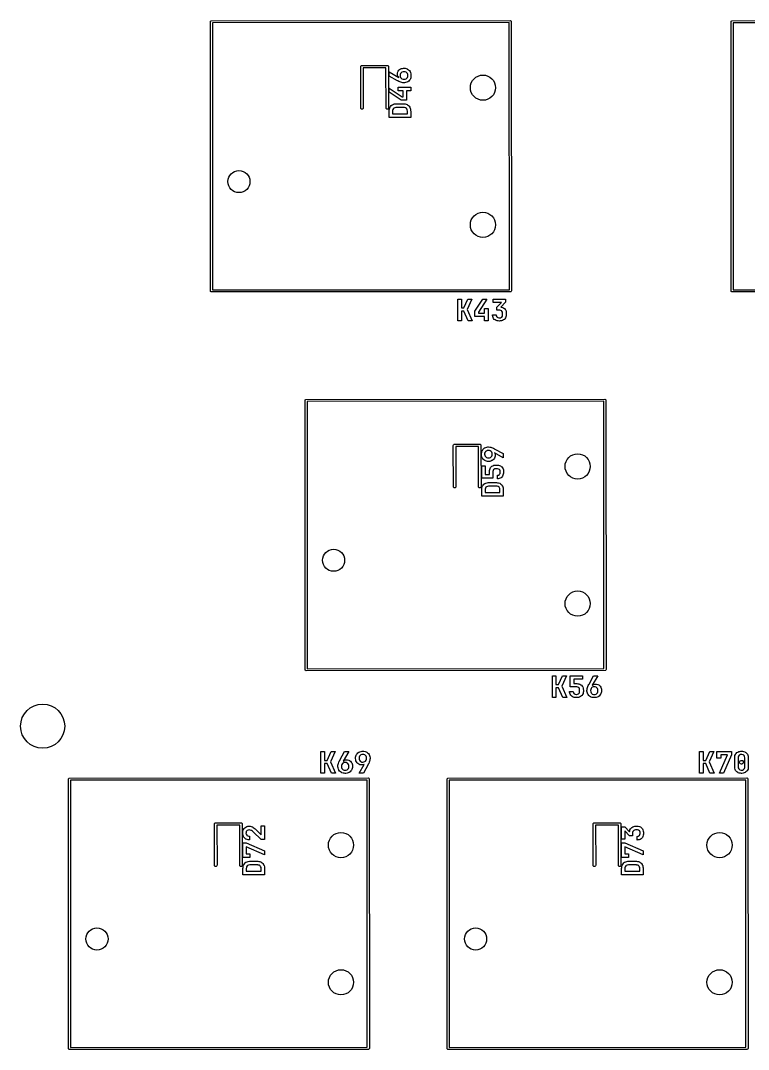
# Model space of a CAD drawing. Extents: x 0.7 to 11, y -6.1 to -1.6.
# Drawn here: x 0.684 to 2.046, y -5.774 to -3.848 of the extents above; entities that cross this region are included whole.
import ezdxf

# ---------------------------------------------------------------- set-up
doc = ezdxf.new("R2010")
doc.units = 0
doc.header["$MEASUREMENT"] = 0
doc.layers.add('BLACK', color=7, linetype='CONTINUOUS')

msp = doc.modelspace()

# ---------------------------------------------------------------- linework, layer by layer
at = {"layer": 'BLACK', "linetype": 'CONTINUOUS'}
for p, q in [((1.0394, -3.8504), (1.0395, -3.8496)), ((1.0395, -4.3551), (1.0394, -3.8504)), ((1.0395, -3.8496), (1.0406, -3.8486)), ((1.0406, -3.8486), (1.6004, -3.8484)), ((1.6004, -3.8484), (1.6011, -3.8486)), ((1.6011, -3.8486), (1.6022, -3.8496)), ((1.6022, -3.8496), (1.6024, -4.3543)), ((2.0138, -3.8504), (2.0139, -3.8496)), ((2.0139, -4.3551), (2.0138, -3.8504)), ((2.0139, -3.8496), (2.015, -3.8486)), ((2.015, -3.8486), (2.5748, -3.8484)), ((1.5984, -3.8522), (1.0432, -3.8524)), ((1.0432, -3.8524), (1.0433, -4.3525)), ((1.5986, -4.3524), (1.5984, -3.8522)), ((2.5728, -3.8522), (2.0176, -3.8524)), ((2.0176, -3.8524), (2.0177, -4.3525)), ((1.3205, -3.9346), (1.3207, -3.9337)), ((1.3207, -4.0127), (1.3205, -3.9346)), ((1.3207, -3.9337), (1.3219, -3.9325)), ((1.3219, -3.9325), (1.3701, -3.9323)), ((1.3677, -3.9368), (1.325, -3.937)), ((1.325, -3.937), (1.3252, -4.0118)), ((1.3679, -4.0127), (1.3677, -3.9368)), ((1.3701, -3.9323), (1.371, -3.9325)), ((1.371, -3.9325), (1.3723, -3.9337)), ((1.3723, -3.9337), (1.3724, -4.0118)), ((1.3737, -3.9523), (1.3737, -3.9445)), ((1.3737, -3.9445), (1.3915, -3.9548)), ((1.3893, -3.9467), (1.3898, -3.9446)), ((1.3898, -3.9446), (1.3906, -3.9428)), ((1.3906, -3.9428), (1.3918, -3.9413)), ((1.3918, -3.9413), (1.3933, -3.9399)), ((1.3933, -3.9399), (1.3949, -3.939)), ((1.3949, -3.939), (1.3967, -3.9382)), ((1.3961, -3.9464), (1.3952, -3.9476)), ((1.3977, -3.9452), (1.3961, -3.9464)), ((1.3967, -3.9382), (1.3987, -3.9378)), ((1.3996, -3.9445), (1.3977, -3.9452)), ((1.3987, -3.9378), (1.4007, -3.9376)), ((1.4015, -3.9443), (1.3996, -3.9445)), ((1.4007, -3.9376), (1.4014, -3.9376)), ((1.4014, -3.9376), (1.4035, -3.9377)), ((1.4034, -3.9445), (1.4015, -3.9443)), ((1.4053, -3.9452), (1.4034, -3.9445)), ((1.4035, -3.9377), (1.4055, -3.9381)), ((1.4066, -3.9461), (1.4053, -3.9452)), ((1.4055, -3.9381), (1.4074, -3.9388)), ((1.4078, -3.9476), (1.4066, -3.9461)), ((1.4074, -3.9388), (1.4083, -3.9393)), ((1.4083, -3.9393), (1.41, -3.9405)), ((1.41, -3.9405), (1.4115, -3.9419)), ((1.4115, -3.9419), (1.4127, -3.9436)), ((1.4127, -3.9436), (1.4129, -3.944)), ((1.4129, -3.944), (1.4137, -3.9458)), ((1.4137, -3.9458), (1.4142, -3.9478)), ((1.3895, -3.961), (1.3737, -3.9523)), ((1.3891, -3.9487), (1.3893, -3.9467)), ((1.3892, -3.9503), (1.3891, -3.9487)), ((1.3895, -3.9512), (1.3892, -3.9503)), ((1.3898, -3.9522), (1.3895, -3.9512)), ((1.3901, -3.9613), (1.3895, -3.961)), ((1.3903, -3.9532), (1.3898, -3.9522)), ((1.3919, -3.9622), (1.3901, -3.9613)), ((1.3916, -3.9546), (1.3903, -3.9532)), ((1.3915, -3.9548), (1.3916, -3.9546)), ((1.3939, -3.9631), (1.3919, -3.9622)), ((1.3958, -3.9638), (1.3939, -3.9631)), ((1.3945, -3.9495), (1.3943, -3.9512)), ((1.3943, -3.9512), (1.3945, -3.9531)), ((1.3952, -3.9476), (1.3945, -3.9495)), ((1.3945, -3.9531), (1.3952, -3.9548)), ((1.3952, -3.9548), (1.3964, -3.9563)), ((1.3972, -3.9642), (1.3958, -3.9638)), ((1.3964, -3.9563), (1.3977, -3.9572)), ((1.3991, -3.9647), (1.3972, -3.9642)), ((1.3977, -3.9572), (1.3996, -3.9579)), ((1.4012, -3.9648), (1.3991, -3.9647)), ((1.3996, -3.9579), (1.4015, -3.958)), ((1.4024, -3.9648), (1.4012, -3.9648)), ((1.4015, -3.958), (1.4035, -3.9578)), ((1.4045, -3.9645), (1.4024, -3.9648)), ((1.4035, -3.9578), (1.4053, -3.9572)), ((1.4065, -3.9639), (1.4045, -3.9645)), ((1.4053, -3.9572), (1.4069, -3.956)), ((1.4082, -3.9631), (1.4065, -3.9639)), ((1.4069, -3.956), (1.4078, -3.9548)), ((1.4084, -3.9492), (1.4078, -3.9476)), ((1.4078, -3.9548), (1.4085, -3.9529)), ((1.4088, -3.9628), (1.4082, -3.9631)), ((1.4087, -3.9512), (1.4084, -3.9492)), ((1.4085, -3.9529), (1.4087, -3.9512)), ((1.4104, -3.9615), (1.4088, -3.9628)), ((1.4118, -3.96), (1.4104, -3.9615)), ((1.4129, -3.9584), (1.4118, -3.96)), ((1.4134, -3.9572), (1.4129, -3.9584)), ((1.4141, -3.9553), (1.4134, -3.9572)), ((1.4144, -3.9532), (1.4141, -3.9553)), ((1.4142, -3.9478), (1.4145, -3.9499)), ((1.4145, -3.9512), (1.4144, -3.9532)), ((1.4145, -3.9499), (1.4145, -3.9512)), ((1.3737, -3.9826), (1.3737, -3.975)), ((1.3737, -3.975), (1.3978, -3.9909)), ((1.396, -3.9975), (1.3737, -3.9826)), ((1.3908, -3.9797), (1.3908, -3.9728)), ((1.3908, -3.9728), (1.414, -3.9728)), ((1.3999, -3.9797), (1.3908, -3.9797)), ((1.3999, -3.9909), (1.3999, -3.9797)), ((1.414, -3.9797), (1.406, -3.9797)), ((1.406, -3.9797), (1.406, -3.9975)), ((1.414, -3.9728), (1.414, -3.9797)), ((1.3836, -4.0045), (1.3856, -4.0043)), ((1.3856, -4.0043), (1.3863, -4.0043)), ((1.3863, -4.0043), (1.4014, -4.0043)), ((1.406, -3.9975), (1.396, -3.9975)), ((1.3978, -3.9909), (1.3999, -3.9909)), ((1.4014, -4.0043), (1.4034, -4.0044)), ((1.3219, -4.014), (1.3207, -4.0127)), ((1.3237, -4.014), (1.3219, -4.014)), ((1.325, -4.0127), (1.3237, -4.014)), ((1.3252, -4.0118), (1.325, -4.0127)), ((1.3692, -4.014), (1.3679, -4.0127)), ((1.371, -4.014), (1.3692, -4.014)), ((1.3723, -4.0127), (1.371, -4.014)), ((1.3724, -4.0118), (1.3723, -4.0127)), ((1.3737, -4.0177), (1.3738, -4.0157)), ((1.3737, -4.0297), (1.3737, -4.0177)), ((1.3738, -4.0157), (1.3742, -4.0137)), ((1.3742, -4.0137), (1.3748, -4.0118)), ((1.3748, -4.0118), (1.3753, -4.0106)), ((1.3753, -4.0106), (1.3764, -4.0089)), ((1.3764, -4.0089), (1.3777, -4.0074)), ((1.3777, -4.0074), (1.3793, -4.0062)), ((1.3793, -4.0062), (1.3797, -4.006)), ((1.3797, -4.006), (1.3815, -4.0051)), ((1.38, -4.0165), (1.3799, -4.0177)), ((1.3799, -4.0177), (1.3799, -4.0228)), ((1.3799, -4.0228), (1.4078, -4.0228)), ((1.3805, -4.0146), (1.38, -4.0165)), ((1.3817, -4.013), (1.3805, -4.0146)), ((1.3815, -4.0051), (1.3836, -4.0045)), ((1.3825, -4.0123), (1.3817, -4.013)), ((1.3843, -4.0114), (1.3825, -4.0123)), ((1.3863, -4.0112), (1.3843, -4.0114)), ((1.4014, -4.0112), (1.3863, -4.0112)), ((1.4024, -4.0113), (1.4014, -4.0112)), ((1.4044, -4.0118), (1.4024, -4.0113)), ((1.4034, -4.0044), (1.4053, -4.0048)), ((1.406, -4.013), (1.4044, -4.0118)), ((1.4053, -4.0048), (1.4073, -4.0056)), ((1.4067, -4.0138), (1.406, -4.013)), ((1.4075, -4.0157), (1.4067, -4.0138)), ((1.4073, -4.0056), (1.408, -4.006)), ((1.4078, -4.0177), (1.4075, -4.0157)), ((1.4078, -4.0228), (1.4078, -4.0177)), ((1.408, -4.006), (1.4097, -4.0071)), ((1.4097, -4.0071), (1.4111, -4.0086)), ((1.4111, -4.0086), (1.4122, -4.0103)), ((1.4122, -4.0103), (1.4124, -4.0106)), ((1.4124, -4.0106), (1.4132, -4.0124)), ((1.4132, -4.0124), (1.4137, -4.0144)), ((1.4137, -4.0144), (1.4139, -4.0165)), ((1.4139, -4.0165), (1.414, -4.0177)), ((1.414, -4.0177), (1.414, -4.0297)), ((1.414, -4.0297), (1.3737, -4.0297)), ((1.0406, -4.3561), (1.0395, -4.3551)), ((1.0413, -4.3563), (1.0406, -4.3561)), ((1.6011, -4.3561), (1.0413, -4.3563)), ((1.0433, -4.3525), (1.5986, -4.3524)), ((1.5019, -4.41), (1.5019, -4.3698)), ((1.5019, -4.3698), (1.5088, -4.3698)), ((1.5088, -4.3698), (1.5088, -4.3862)), ((1.5135, -4.3862), (1.5211, -4.3698)), ((1.5286, -4.3698), (1.5196, -4.389)), ((1.5211, -4.3698), (1.5286, -4.3698)), ((1.534, -4.3921), (1.5489, -4.3698)), ((1.5565, -4.3698), (1.5406, -4.3939)), ((1.5489, -4.3698), (1.5565, -4.3698)), ((1.5685, -4.3759), (1.5685, -4.3698)), ((1.5685, -4.3698), (1.5917, -4.3698)), ((1.5917, -4.3698), (1.5917, -4.3756)), ((1.6022, -4.3551), (1.6011, -4.3561)), ((1.6024, -4.3543), (1.6022, -4.3551)), ((2.015, -4.3561), (2.0139, -4.3551)), ((2.0157, -4.3563), (2.015, -4.3561)), ((2.5756, -4.3561), (2.0157, -4.3563)), ((2.0177, -4.3525), (2.573, -4.3524)), ((1.5088, -4.3862), (1.5135, -4.3862)), ((1.5196, -4.389), (1.529, -4.41)), ((1.5518, -4.396), (1.5518, -4.3869)), ((1.5518, -4.3869), (1.5587, -4.3869)), ((1.5587, -4.3869), (1.5587, -4.41)), ((1.5842, -4.3759), (1.5685, -4.3759)), ((1.5749, -4.3847), (1.5842, -4.3759)), ((1.5749, -4.3903), (1.5749, -4.3847)), ((1.5917, -4.3756), (1.5825, -4.3845)), ((1.5825, -4.3845), (1.5841, -4.3848)), ((1.5841, -4.3848), (1.5862, -4.3855)), ((1.5862, -4.3855), (1.588, -4.3864)), ((1.588, -4.3864), (1.5894, -4.3875)), ((1.5894, -4.3875), (1.5907, -4.3889)), ((1.5907, -4.3889), (1.5918, -4.3906)), ((1.5135, -4.3922), (1.5088, -4.3922)), ((1.5088, -4.3922), (1.5088, -4.41)), ((1.5214, -4.41), (1.5135, -4.3922)), ((1.534, -4.4021), (1.534, -4.3921)), ((1.5518, -4.4021), (1.534, -4.4021)), ((1.5406, -4.3939), (1.5406, -4.396)), ((1.5406, -4.396), (1.5518, -4.396)), ((1.5518, -4.41), (1.5518, -4.4021)), ((1.5671, -4.4003), (1.567, -4.399)), ((1.567, -4.399), (1.5739, -4.399)), ((1.5675, -4.4024), (1.5671, -4.4003)), ((1.5681, -4.4043), (1.5675, -4.4024)), ((1.5692, -4.406), (1.5681, -4.4043)), ((1.5705, -4.4075), (1.5692, -4.406)), ((1.5719, -4.4085), (1.5705, -4.4075)), ((1.5737, -4.4095), (1.5719, -4.4085)), ((1.5739, -4.399), (1.5742, -4.4011)), ((1.5742, -4.4011), (1.5753, -4.4028)), ((1.5799, -4.3903), (1.5749, -4.3903)), ((1.5753, -4.4028), (1.5756, -4.4031)), ((1.5756, -4.4031), (1.5772, -4.4041)), ((1.5772, -4.4041), (1.5791, -4.4045)), ((1.5791, -4.4045), (1.5799, -4.4046)), ((1.5808, -4.3903), (1.5799, -4.3903)), ((1.5799, -4.4046), (1.5819, -4.4044)), ((1.5827, -4.3907), (1.5808, -4.3903)), ((1.5819, -4.4044), (1.5837, -4.4036)), ((1.5844, -4.3918), (1.5827, -4.3907)), ((1.5837, -4.4036), (1.5843, -4.4031)), ((1.5843, -4.4031), (1.5855, -4.4014)), ((1.5848, -4.3923), (1.5844, -4.3918)), ((1.5857, -4.394), (1.5848, -4.3923)), ((1.5855, -4.4014), (1.5859, -4.3995)), ((1.5859, -4.396), (1.5857, -4.394)), ((1.5859, -4.399), (1.5859, -4.396)), ((1.5859, -4.3995), (1.5859, -4.399)), ((1.5877, -4.4087), (1.5859, -4.4096)), ((1.5894, -4.4075), (1.5877, -4.4087)), ((1.5904, -4.4065), (1.5894, -4.4075)), ((1.5915, -4.4048), (1.5904, -4.4065)), ((1.5923, -4.403), (1.5915, -4.4048)), ((1.5918, -4.3906), (1.5924, -4.3925)), ((1.5927, -4.4009), (1.5923, -4.403)), ((1.5924, -4.3925), (1.5928, -4.3947)), ((1.5928, -4.399), (1.5927, -4.4009)), ((1.5928, -4.3947), (1.5928, -4.396)), ((1.5928, -4.396), (1.5928, -4.399)), ((1.5088, -4.41), (1.5019, -4.41)), ((1.529, -4.41), (1.5214, -4.41)), ((1.5587, -4.41), (1.5518, -4.41)), ((1.5758, -4.4102), (1.5737, -4.4095)), ((1.5778, -4.4105), (1.5758, -4.4102)), ((1.5799, -4.4106), (1.5778, -4.4105)), ((1.5817, -4.4105), (1.5799, -4.4106)), ((1.5837, -4.4102), (1.5817, -4.4105)), ((1.5859, -4.4096), (1.5837, -4.4102)), ((1.2165, -4.5591), (1.2167, -4.5583)), ((1.2167, -5.0637), (1.2165, -4.5591)), ((1.2167, -4.5583), (1.2178, -4.5572)), ((1.2178, -4.5572), (1.7776, -4.5571)), ((1.7756, -4.5609), (1.2203, -4.561)), ((1.2203, -4.561), (1.2205, -5.0612)), ((1.7757, -5.061), (1.7756, -4.5609)), ((1.7776, -4.5571), (1.7783, -4.5572)), ((1.7783, -4.5572), (1.7794, -4.5583)), ((1.7794, -4.5583), (1.7795, -5.063)), ((1.4937, -4.6433), (1.4939, -4.6424)), ((1.4939, -4.7214), (1.4937, -4.6433)), ((1.4939, -4.6424), (1.4952, -4.6411)), ((1.4952, -4.6411), (1.5433, -4.6409)), ((1.5409, -4.6455), (1.4983, -4.6457)), ((1.4983, -4.6457), (1.4984, -4.7205)), ((1.5411, -4.7214), (1.5409, -4.6455)), ((1.5433, -4.6409), (1.5442, -4.6411)), ((1.5442, -4.6411), (1.5455, -4.6424)), ((1.5455, -4.6424), (1.5457, -4.7205)), ((1.5464, -4.6599), (1.5465, -4.6579)), ((1.5465, -4.6579), (1.5469, -4.6558)), ((1.5469, -4.6558), (1.5475, -4.6538)), ((1.5475, -4.6538), (1.5481, -4.6527)), ((1.5481, -4.6527), (1.5492, -4.6509)), ((1.5492, -4.6509), (1.5507, -4.6494)), ((1.5507, -4.6494), (1.5524, -4.6481)), ((1.5524, -4.6581), (1.5523, -4.6599)), ((1.5524, -4.6481), (1.5527, -4.6479)), ((1.5532, -4.6562), (1.5524, -4.6581)), ((1.5527, -4.6479), (1.5545, -4.6471)), ((1.5541, -4.655), (1.5532, -4.6562)), ((1.5556, -4.6539), (1.5541, -4.655)), ((1.5545, -4.6471), (1.5564, -4.6466)), ((1.5575, -4.6532), (1.5556, -4.6539)), ((1.5564, -4.6466), (1.5585, -4.6463)), ((1.5594, -4.653), (1.5575, -4.6532)), ((1.5585, -4.6463), (1.5597, -4.6462)), ((1.5612, -4.6532), (1.5594, -4.653)), ((1.5597, -4.6462), (1.5618, -4.6464)), ((1.563, -4.6537), (1.5612, -4.6532)), ((1.5618, -4.6464), (1.5637, -4.6468)), ((1.5647, -4.6549), (1.563, -4.6537)), ((1.5637, -4.6468), (1.5652, -4.6473)), ((1.5656, -4.656), (1.5647, -4.6549)), ((1.5652, -4.6473), (1.5671, -4.648)), ((1.5664, -4.6579), (1.5656, -4.656)), ((1.5667, -4.6599), (1.5664, -4.6579)), ((1.5671, -4.648), (1.569, -4.6488)), ((1.569, -4.6488), (1.5708, -4.6497)), ((1.5708, -4.6497), (1.5714, -4.6501)), ((1.5872, -4.6668), (1.5709, -4.6573)), ((1.5709, -4.6573), (1.5714, -4.6581)), ((1.5714, -4.6501), (1.5872, -4.6588)), ((1.5714, -4.6581), (1.572, -4.6594)), ((1.5872, -4.6588), (1.5872, -4.6668)), ((1.5465, -4.6611), (1.5464, -4.6599)), ((1.5464, -4.6599), (1.5464, -4.6599)), ((1.5467, -4.6633), (1.5465, -4.6611)), ((1.5473, -4.6652), (1.5467, -4.6633)), ((1.548, -4.667), (1.5473, -4.6652)), ((1.5482, -4.6674), (1.548, -4.667)), ((1.5494, -4.6691), (1.5482, -4.6674)), ((1.5509, -4.6706), (1.5494, -4.6691)), ((1.5526, -4.6718), (1.5509, -4.6706)), ((1.5523, -4.6599), (1.5525, -4.6618)), ((1.5525, -4.6618), (1.5532, -4.6635)), ((1.5537, -4.6724), (1.5526, -4.6718)), ((1.5532, -4.6635), (1.5544, -4.665)), ((1.5556, -4.673), (1.5537, -4.6724)), ((1.5544, -4.665), (1.5556, -4.6659)), ((1.5556, -4.6659), (1.5575, -4.6665)), ((1.5576, -4.6734), (1.5556, -4.673)), ((1.5575, -4.6665), (1.5594, -4.6667)), ((1.5595, -4.6735), (1.5576, -4.6734)), ((1.5594, -4.6667), (1.5614, -4.6665)), ((1.5602, -4.6735), (1.5595, -4.6735)), ((1.5622, -4.6733), (1.5602, -4.6735)), ((1.5614, -4.6665), (1.5632, -4.6659)), ((1.5642, -4.6727), (1.5622, -4.6733)), ((1.5632, -4.6659), (1.5648, -4.6647)), ((1.5661, -4.6719), (1.5642, -4.6727)), ((1.5648, -4.6647), (1.5658, -4.6635)), ((1.5658, -4.6635), (1.5665, -4.6616)), ((1.5665, -4.6717), (1.5661, -4.6719)), ((1.5665, -4.6616), (1.5667, -4.6599)), ((1.5681, -4.6705), (1.5665, -4.6717)), ((1.5694, -4.6691), (1.5681, -4.6705)), ((1.5706, -4.6675), (1.5694, -4.6691)), ((1.5708, -4.6672), (1.5706, -4.6675)), ((1.5715, -4.6654), (1.5708, -4.6672)), ((1.572, -4.6635), (1.5715, -4.6654)), ((1.572, -4.6594), (1.5722, -4.6613)), ((1.5722, -4.6615), (1.572, -4.6635)), ((1.5722, -4.6613), (1.5722, -4.6615)), ((1.547, -4.7047), (1.547, -4.6817)), ((1.547, -4.6817), (1.5532, -4.6817)), ((1.5532, -4.6817), (1.5532, -4.6981)), ((1.5616, -4.6927), (1.5617, -4.6905)), ((1.5616, -4.6981), (1.5616, -4.6927)), ((1.5617, -4.6905), (1.562, -4.6886)), ((1.562, -4.6886), (1.5627, -4.6866)), ((1.5627, -4.6866), (1.5636, -4.6848)), ((1.5636, -4.6848), (1.5647, -4.6835)), ((1.5647, -4.6835), (1.5661, -4.6822)), ((1.5661, -4.6822), (1.5678, -4.6813)), ((1.5681, -4.6904), (1.5677, -4.6923)), ((1.5677, -4.6923), (1.5677, -4.693)), ((1.5677, -4.693), (1.5677, -4.7047)), ((1.5678, -4.6813), (1.5698, -4.6806)), ((1.5692, -4.6887), (1.5681, -4.6904)), ((1.5696, -4.6883), (1.5692, -4.6887)), ((1.5714, -4.6874), (1.5696, -4.6883)), ((1.5698, -4.6806), (1.572, -4.6803)), ((1.5733, -4.6871), (1.5714, -4.6874)), ((1.572, -4.6803), (1.5733, -4.6802)), ((1.5733, -4.6802), (1.576, -4.6802)), ((1.576, -4.6871), (1.5733, -4.6871)), ((1.576, -4.6802), (1.578, -4.6804)), ((1.5765, -4.6871), (1.576, -4.6871)), ((1.5785, -4.6876), (1.5765, -4.6871)), ((1.578, -4.6804), (1.5801, -4.6808)), ((1.5802, -4.6887), (1.5785, -4.6876)), ((1.5801, -4.6808), (1.5819, -4.6816)), ((1.5807, -4.6893), (1.5802, -4.6887)), ((1.5802, -4.6975), (1.5813, -4.6958)), ((1.5815, -4.6912), (1.5807, -4.6893)), ((1.5813, -4.6958), (1.5817, -4.6939)), ((1.5817, -4.6931), (1.5815, -4.6912)), ((1.5817, -4.6939), (1.5817, -4.6931)), ((1.5819, -4.6816), (1.5836, -4.6827)), ((1.5836, -4.6827), (1.5846, -4.6837)), ((1.5846, -4.6837), (1.5858, -4.6853)), ((1.5858, -4.6853), (1.5868, -4.6872)), ((1.5873, -4.6972), (1.5867, -4.6993)), ((1.5868, -4.6872), (1.5874, -4.6893)), ((1.5876, -4.6952), (1.5873, -4.6972)), ((1.5874, -4.6893), (1.5877, -4.6913)), ((1.5878, -4.6931), (1.5876, -4.6952)), ((1.5877, -4.6913), (1.5878, -4.6931)), ((1.5677, -4.7047), (1.547, -4.7047)), ((1.5496, -4.7176), (1.551, -4.7161)), ((1.551, -4.7161), (1.5525, -4.7148)), ((1.5525, -4.7148), (1.5529, -4.7146)), ((1.5529, -4.7146), (1.5547, -4.7138)), ((1.5532, -4.6981), (1.5616, -4.6981)), ((1.5547, -4.7138), (1.5568, -4.7132)), ((1.5568, -4.7132), (1.5588, -4.713)), ((1.5588, -4.713), (1.5595, -4.713)), ((1.5595, -4.713), (1.5746, -4.713)), ((1.5746, -4.713), (1.5767, -4.7131)), ((1.5762, -4.6991), (1.5782, -4.6988)), ((1.5762, -4.706), (1.5762, -4.6991)), ((1.5775, -4.706), (1.5762, -4.706)), ((1.5767, -4.7131), (1.5786, -4.7135)), ((1.5796, -4.7056), (1.5775, -4.706)), ((1.5782, -4.6988), (1.58, -4.6978)), ((1.5786, -4.7135), (1.5805, -4.7142)), ((1.5815, -4.7049), (1.5796, -4.7056)), ((1.58, -4.6978), (1.5802, -4.6975)), ((1.5805, -4.7142), (1.5812, -4.7146)), ((1.5812, -4.7146), (1.5829, -4.7158)), ((1.5832, -4.7039), (1.5815, -4.7049)), ((1.5829, -4.7158), (1.5843, -4.7172)), ((1.5846, -4.7025), (1.5832, -4.7039)), ((1.5857, -4.7011), (1.5846, -4.7025)), ((1.5867, -4.6993), (1.5857, -4.7011)), ((1.4952, -4.7227), (1.4939, -4.7214)), ((1.497, -4.7227), (1.4952, -4.7227)), ((1.4982, -4.7214), (1.497, -4.7227)), ((1.4984, -4.7205), (1.4982, -4.7214)), ((1.5424, -4.7227), (1.5411, -4.7214)), ((1.5442, -4.7227), (1.5424, -4.7227)), ((1.5455, -4.7214), (1.5442, -4.7227)), ((1.5457, -4.7205), (1.5455, -4.7214)), ((1.547, -4.7264), (1.5471, -4.7244)), ((1.547, -4.7383), (1.547, -4.7264)), ((1.5471, -4.7244), (1.5474, -4.7223)), ((1.5474, -4.7223), (1.548, -4.7205)), ((1.548, -4.7205), (1.5485, -4.7193)), ((1.5485, -4.7193), (1.5496, -4.7176)), ((1.5538, -4.7233), (1.5532, -4.7251)), ((1.5532, -4.7251), (1.5532, -4.7264)), ((1.5532, -4.7264), (1.5532, -4.7314)), ((1.5532, -4.7314), (1.581, -4.7314)), ((1.5549, -4.7216), (1.5538, -4.7233)), ((1.5557, -4.7209), (1.5549, -4.7216)), ((1.5575, -4.7201), (1.5557, -4.7209)), ((1.5595, -4.7199), (1.5575, -4.7201)), ((1.5746, -4.7199), (1.5595, -4.7199)), ((1.5757, -4.7199), (1.5746, -4.7199)), ((1.5777, -4.7205), (1.5757, -4.7199)), ((1.5793, -4.7216), (1.5777, -4.7205)), ((1.58, -4.7225), (1.5793, -4.7216)), ((1.5808, -4.7243), (1.58, -4.7225)), ((1.581, -4.7264), (1.5808, -4.7243)), ((1.581, -4.7314), (1.581, -4.7264)), ((1.5843, -4.7172), (1.5854, -4.7189)), ((1.5854, -4.7189), (1.5856, -4.7193)), ((1.5856, -4.7193), (1.5864, -4.7211)), ((1.5864, -4.7211), (1.5869, -4.723)), ((1.5869, -4.723), (1.5872, -4.7251)), ((1.5872, -4.7251), (1.5872, -4.7264)), ((1.5872, -4.7264), (1.5872, -4.7383)), ((1.5872, -4.7383), (1.547, -4.7383)), ((1.2205, -5.0612), (1.7757, -5.061)), ((1.7795, -5.063), (1.7794, -5.0637)), ((1.2178, -5.0648), (1.2167, -5.0637)), ((1.2185, -5.065), (1.2178, -5.0648)), ((1.7783, -5.0648), (1.2185, -5.065)), ((1.6791, -5.1148), (1.6791, -5.0745)), ((1.6791, -5.0745), (1.6859, -5.0745)), ((1.6859, -5.0745), (1.6859, -5.0909)), ((1.6907, -5.0909), (1.6983, -5.0745)), ((1.7058, -5.0745), (1.6967, -5.0937)), ((1.6983, -5.0745), (1.7058, -5.0745)), ((1.7127, -5.0952), (1.7127, -5.0745)), ((1.7127, -5.0745), (1.7356, -5.0745)), ((1.7356, -5.0808), (1.7192, -5.0808)), ((1.7192, -5.0808), (1.7192, -5.0892)), ((1.7356, -5.0745), (1.7356, -5.0808)), ((1.7477, -5.0903), (1.7564, -5.0745)), ((1.7642, -5.0745), (1.7538, -5.0923)), ((1.7564, -5.0745), (1.7642, -5.0745)), ((1.7794, -5.0637), (1.7783, -5.0648)), ((1.6859, -5.0909), (1.6907, -5.0909)), ((1.6906, -5.097), (1.6859, -5.097)), ((1.6859, -5.097), (1.6859, -5.1148)), ((1.6986, -5.1148), (1.6906, -5.097)), ((1.6967, -5.0937), (1.7062, -5.1148)), ((1.7243, -5.0952), (1.7127, -5.0952)), ((1.7192, -5.0892), (1.7246, -5.0892)), ((1.725, -5.0952), (1.7243, -5.0952)), ((1.7246, -5.0892), (1.7268, -5.0893)), ((1.7269, -5.0956), (1.725, -5.0952)), ((1.7268, -5.0893), (1.7287, -5.0896)), ((1.7287, -5.0967), (1.7269, -5.0956)), ((1.7287, -5.0896), (1.7308, -5.0902)), ((1.729, -5.0971), (1.7287, -5.0967)), ((1.7299, -5.0989), (1.729, -5.0971)), ((1.7302, -5.1009), (1.7299, -5.0989)), ((1.7302, -5.1036), (1.7302, -5.1009)), ((1.7308, -5.0902), (1.7325, -5.0912)), ((1.7325, -5.0912), (1.7338, -5.0922)), ((1.7338, -5.0922), (1.7351, -5.0937)), ((1.7351, -5.0937), (1.7361, -5.0954)), ((1.7361, -5.0954), (1.7367, -5.0974)), ((1.7367, -5.0974), (1.737, -5.0995)), ((1.737, -5.0995), (1.7371, -5.1009)), ((1.7371, -5.1009), (1.7371, -5.1036)), ((1.7438, -5.102), (1.744, -5.0999)), ((1.744, -5.0999), (1.7444, -5.098)), ((1.7444, -5.098), (1.7449, -5.0966)), ((1.7449, -5.0966), (1.7456, -5.0946)), ((1.7456, -5.0946), (1.7464, -5.0927)), ((1.7464, -5.0927), (1.7473, -5.0909)), ((1.7473, -5.0909), (1.7477, -5.0903)), ((1.7508, -5.1004), (1.7506, -5.1023)), ((1.7515, -5.0985), (1.7508, -5.1004)), ((1.7523, -5.0972), (1.7515, -5.0985)), ((1.7539, -5.096), (1.7523, -5.0972)), ((1.7538, -5.0923), (1.7541, -5.0924)), ((1.7555, -5.0953), (1.7539, -5.096)), ((1.7541, -5.0924), (1.7555, -5.0911)), ((1.7555, -5.0911), (1.7565, -5.0906)), ((1.7575, -5.0951), (1.7555, -5.0953)), ((1.7565, -5.0906), (1.7584, -5.09)), ((1.7592, -5.0953), (1.7575, -5.0951)), ((1.7584, -5.09), (1.76, -5.0899)), ((1.7611, -5.096), (1.7592, -5.0953)), ((1.76, -5.0899), (1.762, -5.09)), ((1.7623, -5.0969), (1.7611, -5.096)), ((1.762, -5.09), (1.764, -5.0906)), ((1.7635, -5.0985), (1.7623, -5.0969)), ((1.7641, -5.1004), (1.7635, -5.0985)), ((1.764, -5.0906), (1.7658, -5.0914)), ((1.7643, -5.1023), (1.7641, -5.1004)), ((1.7658, -5.0914), (1.7674, -5.0926)), ((1.7674, -5.0926), (1.7687, -5.0941)), ((1.7687, -5.0941), (1.7697, -5.0957)), ((1.7697, -5.0957), (1.7704, -5.0975)), ((1.7704, -5.0975), (1.7709, -5.0995)), ((1.7709, -5.0995), (1.7711, -5.1015)), ((1.7711, -5.1015), (1.7711, -5.1022)), ((1.6859, -5.1148), (1.6791, -5.1148)), ((1.7062, -5.1148), (1.6986, -5.1148)), ((1.7113, -5.105), (1.7113, -5.1037)), ((1.7113, -5.1037), (1.7182, -5.1037)), ((1.7117, -5.1072), (1.7113, -5.105)), ((1.7124, -5.1091), (1.7117, -5.1072)), ((1.7134, -5.1107), (1.7124, -5.1091)), ((1.7148, -5.1122), (1.7134, -5.1107)), ((1.7162, -5.1133), (1.7148, -5.1122)), ((1.718, -5.1142), (1.7162, -5.1133)), ((1.7201, -5.1149), (1.718, -5.1142)), ((1.7182, -5.1037), (1.7185, -5.1058)), ((1.7185, -5.1058), (1.7195, -5.1075)), ((1.7195, -5.1075), (1.7198, -5.1078)), ((1.7198, -5.1078), (1.7215, -5.1088)), ((1.7221, -5.1152), (1.7201, -5.1149)), ((1.7215, -5.1088), (1.7234, -5.1093)), ((1.7242, -5.1153), (1.7221, -5.1152)), ((1.7234, -5.1093), (1.7242, -5.1093)), ((1.7242, -5.1093), (1.7262, -5.1091)), ((1.726, -5.1152), (1.7242, -5.1153)), ((1.728, -5.1149), (1.726, -5.1152)), ((1.7262, -5.1091), (1.728, -5.1083)), ((1.728, -5.1083), (1.7286, -5.1078)), ((1.7301, -5.1143), (1.728, -5.1149)), ((1.7286, -5.1078), (1.7297, -5.1061)), ((1.7297, -5.1061), (1.7302, -5.1041)), ((1.732, -5.1134), (1.7301, -5.1143)), ((1.7302, -5.1041), (1.7302, -5.1036)), ((1.7336, -5.1122), (1.732, -5.1134)), ((1.7346, -5.1111), (1.7336, -5.1122)), ((1.7357, -5.1095), (1.7346, -5.1111)), ((1.7365, -5.1076), (1.7357, -5.1095)), ((1.737, -5.1055), (1.7365, -5.1076)), ((1.7371, -5.1036), (1.737, -5.1055)), ((1.7439, -5.1023), (1.7438, -5.102)), ((1.7439, -5.1032), (1.7439, -5.1023)), ((1.7442, -5.1053), (1.7439, -5.1032)), ((1.7447, -5.1072), (1.7442, -5.1053)), ((1.7455, -5.109), (1.7447, -5.1072)), ((1.7459, -5.1096), (1.7455, -5.109)), ((1.7471, -5.1112), (1.7459, -5.1096)), ((1.7487, -5.1126), (1.7471, -5.1112)), ((1.7503, -5.1137), (1.7487, -5.1126)), ((1.7515, -5.1142), (1.7503, -5.1137)), ((1.7506, -5.1023), (1.7508, -5.1043)), ((1.7508, -5.1043), (1.7515, -5.1061)), ((1.7515, -5.1061), (1.7527, -5.1077)), ((1.7534, -5.1148), (1.7515, -5.1142)), ((1.7527, -5.1077), (1.7539, -5.1086)), ((1.7555, -5.1152), (1.7534, -5.1148)), ((1.7539, -5.1086), (1.7558, -5.1093)), ((1.7575, -5.1153), (1.7555, -5.1152)), ((1.7558, -5.1093), (1.7575, -5.1095)), ((1.7575, -5.1095), (1.7594, -5.1092)), ((1.7588, -5.1153), (1.7575, -5.1153)), ((1.7609, -5.115), (1.7588, -5.1153)), ((1.7594, -5.1092), (1.7611, -5.1086)), ((1.7629, -5.1145), (1.7609, -5.115)), ((1.7611, -5.1086), (1.7626, -5.1074)), ((1.7626, -5.1074), (1.7635, -5.1061)), ((1.7647, -5.1137), (1.7629, -5.1145)), ((1.7635, -5.1061), (1.7641, -5.1042)), ((1.7641, -5.1042), (1.7643, -5.1023)), ((1.765, -5.1135), (1.7647, -5.1137)), ((1.7668, -5.1123), (1.765, -5.1135)), ((1.7682, -5.1108), (1.7668, -5.1123)), ((1.7694, -5.1091), (1.7682, -5.1108)), ((1.7699, -5.1082), (1.7694, -5.1091)), ((1.7705, -5.1063), (1.7699, -5.1082)), ((1.771, -5.1043), (1.7705, -5.1063)), ((1.7711, -5.1022), (1.771, -5.1043)), ((1.246, -5.2565), (1.246, -5.2163)), ((1.246, -5.2163), (1.2529, -5.2163)), ((1.2529, -5.2163), (1.2529, -5.2327)), ((1.2576, -5.2327), (1.2652, -5.2163)), ((1.2727, -5.2163), (1.2637, -5.2354)), ((1.2652, -5.2163), (1.2727, -5.2163)), ((1.2816, -5.2321), (1.2903, -5.2163)), ((1.2981, -5.2163), (1.2877, -5.234)), ((1.2903, -5.2163), (1.2981, -5.2163)), ((1.3172, -5.2173), (1.319, -5.2165)), ((1.319, -5.2165), (1.321, -5.216)), ((1.321, -5.216), (1.3231, -5.2157)), ((1.3231, -5.2157), (1.3244, -5.2157)), ((1.3244, -5.2157), (1.3264, -5.2158)), ((1.3264, -5.2158), (1.3285, -5.2162)), ((1.3285, -5.2162), (1.3304, -5.2168)), ((1.3304, -5.2168), (1.3316, -5.2174)), ((1.9546, -5.2565), (1.9546, -5.2163)), ((1.9546, -5.2163), (1.9615, -5.2163)), ((1.9615, -5.2163), (1.9615, -5.2327)), ((1.9663, -5.2327), (1.9739, -5.2163)), ((1.9814, -5.2163), (1.9723, -5.2354)), ((1.9739, -5.2163), (1.9814, -5.2163)), ((1.9872, -5.2289), (1.9872, -5.2163)), ((1.9872, -5.2163), (2.0143, -5.2163)), ((2.0143, -5.2163), (2.0143, -5.2223)), ((2.0246, -5.2182), (2.0263, -5.2172)), ((2.0263, -5.2172), (2.0282, -5.2164)), ((2.0282, -5.2164), (2.0301, -5.216)), ((2.0301, -5.216), (2.0321, -5.2157)), ((2.0321, -5.2157), (2.033, -5.2157)), ((2.033, -5.2157), (2.0352, -5.2158)), ((2.0352, -5.2158), (2.0371, -5.2162)), ((2.0371, -5.2162), (2.0391, -5.2168)), ((2.0391, -5.2168), (2.0398, -5.2172)), ((2.0398, -5.2172), (2.0415, -5.2182)), ((1.2529, -5.2327), (1.2576, -5.2327)), ((1.2637, -5.2354), (1.2731, -5.2565)), ((1.2788, -5.2383), (1.2795, -5.2364)), ((1.2795, -5.2364), (1.2803, -5.2344)), ((1.2803, -5.2344), (1.2812, -5.2327)), ((1.2812, -5.2327), (1.2816, -5.2321)), ((1.2877, -5.234), (1.2879, -5.2341)), ((1.2879, -5.2341), (1.2894, -5.2328)), ((1.2894, -5.2328), (1.2904, -5.2323)), ((1.2904, -5.2323), (1.2922, -5.2318)), ((1.2922, -5.2318), (1.2938, -5.2316)), ((1.2938, -5.2316), (1.2959, -5.2318)), ((1.2959, -5.2318), (1.2979, -5.2323)), ((1.2979, -5.2323), (1.2997, -5.2332)), ((1.2997, -5.2332), (1.3013, -5.2343)), ((1.3013, -5.2343), (1.3026, -5.2358)), ((1.3026, -5.2358), (1.3036, -5.2374)), ((1.3108, -5.2287), (1.3109, -5.2269)), ((1.3108, -5.2288), (1.3108, -5.2287)), ((1.3108, -5.2295), (1.3108, -5.2288)), ((1.311, -5.2315), (1.3108, -5.2295)), ((1.3109, -5.2269), (1.3112, -5.2249)), ((1.3115, -5.2335), (1.311, -5.2315)), ((1.3112, -5.2249), (1.3119, -5.223)), ((1.3124, -5.2354), (1.3115, -5.2335)), ((1.3119, -5.223), (1.3125, -5.2219)), ((1.3126, -5.2357), (1.3124, -5.2354)), ((1.3125, -5.2219), (1.3136, -5.2202)), ((1.3138, -5.2374), (1.3126, -5.2357)), ((1.3136, -5.2202), (1.3151, -5.2187)), ((1.3151, -5.2187), (1.3168, -5.2175)), ((1.3168, -5.2175), (1.3172, -5.2173)), ((1.3177, -5.2268), (1.3175, -5.2287)), ((1.3175, -5.2287), (1.3177, -5.2306)), ((1.3184, -5.2249), (1.3177, -5.2268)), ((1.3177, -5.2306), (1.3184, -5.2325)), ((1.3193, -5.2237), (1.3184, -5.2249)), ((1.3184, -5.2325), (1.3196, -5.2341)), ((1.3208, -5.2225), (1.3193, -5.2237)), ((1.3196, -5.2341), (1.3208, -5.2351)), ((1.3225, -5.2218), (1.3208, -5.2225)), ((1.3208, -5.2351), (1.3227, -5.2358)), ((1.3244, -5.2216), (1.3225, -5.2218)), ((1.3227, -5.2358), (1.3244, -5.2359)), ((1.3261, -5.2217), (1.3244, -5.2216)), ((1.3244, -5.2359), (1.3264, -5.2357)), ((1.328, -5.2225), (1.3261, -5.2217)), ((1.3264, -5.2357), (1.3282, -5.2349)), ((1.3292, -5.2234), (1.328, -5.2225)), ((1.3282, -5.2349), (1.3294, -5.234)), ((1.3304, -5.2249), (1.3292, -5.2234)), ((1.3294, -5.234), (1.3305, -5.2323)), ((1.3311, -5.2268), (1.3304, -5.2249)), ((1.3305, -5.2323), (1.3311, -5.2305)), ((1.3312, -5.2287), (1.3311, -5.2268)), ((1.3311, -5.2305), (1.3312, -5.2287)), ((1.3316, -5.2174), (1.3334, -5.2185)), ((1.3334, -5.2185), (1.3349, -5.22)), ((1.3349, -5.22), (1.3361, -5.2216)), ((1.3363, -5.2364), (1.3354, -5.2383)), ((1.3361, -5.2216), (1.3363, -5.222)), ((1.3363, -5.222), (1.3371, -5.2238)), ((1.337, -5.2345), (1.3363, -5.2364)), ((1.3374, -5.233), (1.337, -5.2345)), ((1.3371, -5.2238), (1.3377, -5.2257)), ((1.3378, -5.2311), (1.3374, -5.233)), ((1.3377, -5.2257), (1.338, -5.2278)), ((1.338, -5.229), (1.3378, -5.2311)), ((1.338, -5.2278), (1.338, -5.229)), ((1.9615, -5.2327), (1.9663, -5.2327)), ((1.9723, -5.2354), (1.9818, -5.2565)), ((1.9941, -5.2289), (1.9872, -5.2289)), ((1.9922, -5.2565), (2.0069, -5.2223)), ((2.0069, -5.2223), (1.9941, -5.2223)), ((1.9941, -5.2223), (1.9941, -5.2289)), ((2.0143, -5.2223), (1.9997, -5.2565)), ((2.0203, -5.2277), (2.0204, -5.2257)), ((2.0203, -5.245), (2.0203, -5.2277)), ((2.0204, -5.2257), (2.0208, -5.2237)), ((2.0208, -5.2237), (2.0216, -5.2219)), ((2.0216, -5.2219), (2.0218, -5.2214)), ((2.0218, -5.2214), (2.0231, -5.2197)), ((2.0231, -5.2197), (2.0246, -5.2182)), ((2.0273, -5.225), (2.0268, -5.2269)), ((2.0268, -5.2269), (2.0268, -5.2277)), ((2.0268, -5.2277), (2.0268, -5.245)), ((2.0285, -5.2233), (2.0273, -5.225)), ((2.0293, -5.2227), (2.0285, -5.2233)), ((2.0311, -5.2219), (2.0293, -5.2227)), ((2.0294, -5.2362), (2.0299, -5.2343)), ((2.0295, -5.2371), (2.0294, -5.2362)), ((2.0299, -5.2343), (2.0304, -5.2337)), ((2.0304, -5.2337), (2.0322, -5.2329)), ((2.0331, -5.2217), (2.0311, -5.2219)), ((2.0322, -5.2329), (2.0331, -5.2328)), ((2.0339, -5.2217), (2.0331, -5.2217)), ((2.0331, -5.2328), (2.035, -5.2332)), ((2.0359, -5.2222), (2.0339, -5.2217)), ((2.035, -5.2332), (2.0357, -5.2337)), ((2.0357, -5.2337), (2.0366, -5.2354)), ((2.0376, -5.2233), (2.0359, -5.2222)), ((2.0367, -5.2362), (2.0362, -5.2382)), ((2.0366, -5.2354), (2.0367, -5.2362)), ((2.0381, -5.2239), (2.0376, -5.2233)), ((2.039, -5.2257), (2.0381, -5.2239)), ((2.0393, -5.2277), (2.039, -5.2257)), ((2.0393, -5.245), (2.0393, -5.2277)), ((2.0415, -5.2182), (2.043, -5.2197)), ((2.043, -5.2197), (2.0443, -5.2214)), ((2.0443, -5.2214), (2.0451, -5.2232)), ((2.0451, -5.2232), (2.0456, -5.2251)), ((2.0456, -5.2251), (2.0458, -5.227)), ((2.0458, -5.227), (2.0458, -5.2277)), ((2.0458, -5.2277), (2.0458, -5.245)), ((1.2576, -5.2387), (1.2529, -5.2387)), ((1.2529, -5.2387), (1.2529, -5.2565)), ((1.2655, -5.2565), (1.2576, -5.2387)), ((1.2777, -5.2437), (1.2779, -5.2417)), ((1.2777, -5.244), (1.2777, -5.2437)), ((1.2778, -5.245), (1.2777, -5.244)), ((1.2781, -5.247), (1.2778, -5.245)), ((1.2779, -5.2417), (1.2783, -5.2398)), ((1.2786, -5.249), (1.2781, -5.247)), ((1.2783, -5.2398), (1.2788, -5.2383)), ((1.2794, -5.2507), (1.2786, -5.249)), ((1.2797, -5.2513), (1.2794, -5.2507)), ((1.281, -5.2529), (1.2797, -5.2513)), ((1.2826, -5.2543), (1.281, -5.2529)), ((1.2842, -5.2554), (1.2826, -5.2543)), ((1.2854, -5.256), (1.2842, -5.2554)), ((1.2847, -5.2421), (1.2845, -5.244)), ((1.2845, -5.244), (1.2847, -5.246)), ((1.2854, -5.2402), (1.2847, -5.2421)), ((1.2847, -5.246), (1.2854, -5.2478)), ((1.2862, -5.2389), (1.2854, -5.2402)), ((1.2854, -5.2478), (1.2865, -5.2494)), ((1.2878, -5.2377), (1.2862, -5.2389)), ((1.2865, -5.2494), (1.2878, -5.2503)), ((1.2894, -5.237), (1.2878, -5.2377)), ((1.2878, -5.2503), (1.2897, -5.251)), ((1.2914, -5.2368), (1.2894, -5.237)), ((1.2897, -5.251), (1.2914, -5.2512)), ((1.2931, -5.237), (1.2914, -5.2368)), ((1.2914, -5.2512), (1.2933, -5.251)), ((1.295, -5.2377), (1.2931, -5.237)), ((1.2933, -5.251), (1.295, -5.2503)), ((1.2962, -5.2386), (1.295, -5.2377)), ((1.295, -5.2503), (1.2965, -5.2491)), ((1.2973, -5.2402), (1.2962, -5.2386)), ((1.2965, -5.2491), (1.2973, -5.2478)), ((1.2986, -5.2554), (1.2968, -5.2562)), ((1.298, -5.2421), (1.2973, -5.2402)), ((1.2973, -5.2478), (1.298, -5.2459)), ((1.2982, -5.244), (1.298, -5.2421)), ((1.298, -5.2459), (1.2982, -5.244)), ((1.2989, -5.2552), (1.2986, -5.2554)), ((1.3006, -5.254), (1.2989, -5.2552)), ((1.3021, -5.2526), (1.3006, -5.254)), ((1.3033, -5.2508), (1.3021, -5.2526)), ((1.3038, -5.2499), (1.3033, -5.2508)), ((1.3036, -5.2374), (1.3043, -5.2393)), ((1.3044, -5.2481), (1.3038, -5.2499)), ((1.3043, -5.2393), (1.3048, -5.2413)), ((1.3048, -5.2461), (1.3044, -5.2481)), ((1.3048, -5.2413), (1.305, -5.2432)), ((1.305, -5.2439), (1.3048, -5.2461)), ((1.305, -5.2432), (1.305, -5.2439)), ((1.3151, -5.2387), (1.3138, -5.2374)), ((1.3167, -5.2399), (1.3151, -5.2387)), ((1.3171, -5.24), (1.3167, -5.2399)), ((1.3188, -5.2408), (1.3171, -5.24)), ((1.3175, -5.2565), (1.3269, -5.2402)), ((1.3207, -5.2413), (1.3188, -5.2408)), ((1.3228, -5.2414), (1.3207, -5.2413)), ((1.3229, -5.2414), (1.3228, -5.2414)), ((1.3248, -5.2413), (1.3229, -5.2414)), ((1.3262, -5.2407), (1.3248, -5.2413)), ((1.3342, -5.2407), (1.3255, -5.2565)), ((1.3269, -5.2402), (1.3262, -5.2407)), ((1.3345, -5.2401), (1.3342, -5.2407)), ((1.3354, -5.2383), (1.3345, -5.2401)), ((1.9662, -5.2387), (1.9615, -5.2387)), ((1.9615, -5.2387), (1.9615, -5.2565)), ((1.9741, -5.2565), (1.9662, -5.2387)), ((2.0203, -5.2457), (2.0203, -5.245)), ((2.0205, -5.2476), (2.0203, -5.2457)), ((2.021, -5.2496), (2.0205, -5.2476)), ((2.0218, -5.2514), (2.021, -5.2496)), ((2.0231, -5.2531), (2.0218, -5.2514)), ((2.0246, -5.2545), (2.0231, -5.2531)), ((2.0263, -5.2556), (2.0246, -5.2545)), ((2.027, -5.2559), (2.0263, -5.2556)), ((2.0268, -5.245), (2.027, -5.2469)), ((2.027, -5.2469), (2.0279, -5.2488)), ((2.0279, -5.2488), (2.0285, -5.2494)), ((2.0285, -5.2494), (2.0302, -5.2506)), ((2.0304, -5.2388), (2.0295, -5.2371)), ((2.0302, -5.2506), (2.0322, -5.2511)), ((2.0311, -5.2393), (2.0304, -5.2388)), ((2.0331, -5.2397), (2.0311, -5.2393)), ((2.0322, -5.2511), (2.0331, -5.2511)), ((2.0339, -5.2396), (2.0331, -5.2397)), ((2.0331, -5.2511), (2.0351, -5.2509)), ((2.0357, -5.2388), (2.0339, -5.2396)), ((2.0351, -5.2509), (2.0368, -5.2501)), ((2.0362, -5.2382), (2.0357, -5.2388)), ((2.0368, -5.2501), (2.0376, -5.2494)), ((2.0376, -5.2494), (2.0388, -5.2478)), ((2.0398, -5.2556), (2.0379, -5.2563)), ((2.0388, -5.2478), (2.0393, -5.2459)), ((2.0393, -5.2459), (2.0393, -5.245)), ((2.0415, -5.2545), (2.0398, -5.2556)), ((2.043, -5.2531), (2.0415, -5.2545)), ((2.0443, -5.2514), (2.043, -5.2531)), ((2.0445, -5.2508), (2.0443, -5.2514)), ((2.0453, -5.249), (2.0445, -5.2508)), ((2.0457, -5.247), (2.0453, -5.249)), ((2.0458, -5.245), (2.0457, -5.247)), ((0.7736, -5.2677), (0.7738, -5.267)), ((0.7738, -5.7724), (0.7736, -5.2677)), ((0.7738, -5.267), (0.7748, -5.2659)), ((0.7748, -5.2659), (1.3346, -5.2657)), ((1.3327, -5.2695), (0.7774, -5.2697)), ((0.7774, -5.2697), (0.7776, -5.7698)), ((1.2529, -5.2565), (1.246, -5.2565)), ((1.2731, -5.2565), (1.2655, -5.2565)), ((1.2873, -5.2566), (1.2854, -5.256)), ((1.2894, -5.2569), (1.2873, -5.2566)), ((1.2914, -5.257), (1.2894, -5.2569)), ((1.2926, -5.257), (1.2914, -5.257)), ((1.2948, -5.2567), (1.2926, -5.257)), ((1.2968, -5.2562), (1.2948, -5.2567)), ((1.3255, -5.2565), (1.3175, -5.2565)), ((1.3328, -5.7697), (1.3327, -5.2695)), ((1.3346, -5.2657), (1.3354, -5.2659)), ((1.3354, -5.2659), (1.3365, -5.267)), ((1.3365, -5.267), (1.3366, -5.7717)), ((1.4823, -5.2677), (1.4824, -5.267)), ((1.4824, -5.7724), (1.4823, -5.2677)), ((1.4824, -5.267), (1.4835, -5.2659)), ((1.4835, -5.2659), (2.0433, -5.2657)), ((2.0413, -5.2695), (1.4861, -5.2697)), ((1.4861, -5.2697), (1.4862, -5.7698)), ((1.9615, -5.2565), (1.9546, -5.2565)), ((1.9818, -5.2565), (1.9741, -5.2565)), ((1.9997, -5.2565), (1.9922, -5.2565)), ((2.029, -5.2566), (2.027, -5.2559)), ((2.031, -5.2569), (2.029, -5.2566)), ((2.0331, -5.257), (2.031, -5.2569)), ((2.034, -5.257), (2.0331, -5.257)), ((2.0361, -5.2568), (2.034, -5.257)), ((2.0379, -5.2563), (2.0361, -5.2568)), ((2.0415, -5.7697), (2.0413, -5.2695)), ((2.0433, -5.2657), (2.0441, -5.2659)), ((2.0441, -5.2659), (2.0451, -5.267)), ((2.0451, -5.267), (2.0453, -5.7717)), ((1.0469, -5.352), (1.047, -5.3511)), ((1.047, -5.43), (1.0469, -5.352)), ((1.047, -5.3511), (1.0483, -5.3498)), ((1.0483, -5.3498), (1.0965, -5.3496)), ((1.0965, -5.3496), (1.0974, -5.3498)), ((1.0974, -5.3498), (1.0986, -5.3511)), ((1.0986, -5.3511), (1.0988, -5.4291)), ((1.7555, -5.352), (1.7557, -5.3511)), ((1.7557, -5.43), (1.7555, -5.352)), ((1.7557, -5.3511), (1.757, -5.3498)), ((1.757, -5.3498), (1.8051, -5.3496)), ((1.8051, -5.3496), (1.806, -5.3498)), ((1.806, -5.3498), (1.8073, -5.3511)), ((1.8073, -5.3511), (1.8075, -5.4291)), ((1.0941, -5.3542), (1.0514, -5.3543)), ((1.0514, -5.3543), (1.0516, -5.4291)), ((1.0943, -5.43), (1.0941, -5.3542)), ((1.0996, -5.3686), (1.0997, -5.3665)), ((1.0996, -5.3695), (1.0996, -5.3686)), ((1.0998, -5.3715), (1.0996, -5.3695)), ((1.0997, -5.3665), (1.1, -5.3646)), ((1.1, -5.3646), (1.1007, -5.3626)), ((1.1007, -5.3626), (1.101, -5.3619)), ((1.101, -5.3619), (1.1021, -5.3602)), ((1.1021, -5.3602), (1.1035, -5.3587)), ((1.1035, -5.3587), (1.1052, -5.3575)), ((1.1052, -5.3575), (1.107, -5.3566)), ((1.1058, -5.3681), (1.1057, -5.3687)), ((1.1057, -5.3687), (1.106, -5.3708)), ((1.1063, -5.3661), (1.1058, -5.3681)), ((1.106, -5.3708), (1.107, -5.3725)), ((1.1074, -5.3645), (1.1063, -5.3661)), ((1.107, -5.3566), (1.1089, -5.3561)), ((1.108, -5.3641), (1.1074, -5.3645)), ((1.1098, -5.3632), (1.108, -5.3641)), ((1.1089, -5.3561), (1.111, -5.3559)), ((1.1118, -5.3629), (1.1098, -5.3632)), ((1.111, -5.3559), (1.1115, -5.3559)), ((1.1115, -5.3559), (1.1136, -5.3561)), ((1.1137, -5.3631), (1.1118, -5.3629)), ((1.1136, -5.3561), (1.1155, -5.3565)), ((1.1155, -5.3638), (1.1137, -5.3631)), ((1.1155, -5.3565), (1.1174, -5.3573)), ((1.1161, -5.3641), (1.1155, -5.3638)), ((1.1178, -5.3652), (1.1161, -5.3641)), ((1.1174, -5.3573), (1.1176, -5.3574)), ((1.1176, -5.3574), (1.1194, -5.3583)), ((1.1193, -5.3665), (1.1178, -5.3652)), ((1.1341, -5.381), (1.1193, -5.3665)), ((1.1194, -5.3583), (1.121, -5.3594)), ((1.121, -5.3594), (1.1226, -5.3608)), ((1.1226, -5.3608), (1.1241, -5.3622)), ((1.1241, -5.3622), (1.1341, -5.3723)), ((1.1341, -5.3723), (1.1341, -5.3554)), ((1.1341, -5.3554), (1.1404, -5.3554)), ((1.1404, -5.3554), (1.1404, -5.381)), ((1.8028, -5.3542), (1.7601, -5.3543)), ((1.7601, -5.3543), (1.7602, -5.4291)), ((1.8029, -5.43), (1.8028, -5.3542)), ((1.8088, -5.3804), (1.8088, -5.3571)), ((1.8088, -5.3571), (1.8146, -5.3571)), ((1.8146, -5.3571), (1.8235, -5.3664)), ((1.8237, -5.3739), (1.8149, -5.3647)), ((1.8149, -5.3647), (1.8149, -5.3804)), ((1.8235, -5.3664), (1.8238, -5.3647)), ((1.8238, -5.3647), (1.8244, -5.3626)), ((1.8244, -5.3626), (1.8254, -5.3608)), ((1.8254, -5.3608), (1.8265, -5.3594)), ((1.8265, -5.3594), (1.8279, -5.3581)), ((1.8279, -5.3581), (1.8296, -5.3571)), ((1.8293, -5.368), (1.8292, -5.3689)), ((1.8292, -5.3689), (1.8292, -5.3739)), ((1.8297, -5.3661), (1.8293, -5.368)), ((1.8296, -5.3571), (1.8315, -5.3564)), ((1.8308, -5.3645), (1.8297, -5.3661)), ((1.8313, -5.364), (1.8308, -5.3645)), ((1.833, -5.3631), (1.8313, -5.364)), ((1.8315, -5.3564), (1.8336, -5.356)), ((1.835, -5.3629), (1.833, -5.3631)), ((1.8336, -5.356), (1.8349, -5.356)), ((1.8349, -5.356), (1.838, -5.356)), ((1.838, -5.3629), (1.835, -5.3629)), ((1.838, -5.356), (1.8399, -5.3561)), ((1.8385, -5.3629), (1.838, -5.3629)), ((1.8404, -5.3633), (1.8385, -5.3629)), ((1.8399, -5.3561), (1.842, -5.3565)), ((1.8421, -5.3645), (1.8404, -5.3633)), ((1.842, -5.3565), (1.8438, -5.3573)), ((1.8426, -5.3651), (1.8421, -5.3645)), ((1.8433, -5.3669), (1.8426, -5.3651)), ((1.8431, -5.3716), (1.8435, -5.3697)), ((1.8435, -5.3689), (1.8433, -5.3669)), ((1.8435, -5.3697), (1.8435, -5.3689)), ((1.8438, -5.3573), (1.8454, -5.3584)), ((1.8454, -5.3584), (1.8465, -5.3594)), ((1.8465, -5.3594), (1.8477, -5.3611)), ((1.8477, -5.3611), (1.8486, -5.363)), ((1.8486, -5.363), (1.8492, -5.3651)), ((1.8495, -5.371), (1.8491, -5.373)), ((1.8492, -5.3651), (1.8495, -5.3671)), ((1.8495, -5.3671), (1.8496, -5.3689)), ((1.8496, -5.3689), (1.8495, -5.371)), ((1.1003, -5.3734), (1.0998, -5.3715)), ((1.1001, -5.4144), (1.1001, -5.3872)), ((1.1001, -5.3872), (1.1062, -5.3872)), ((1.1011, -5.3753), (1.1003, -5.3734)), ((1.1013, -5.3757), (1.1011, -5.3753)), ((1.1025, -5.3773), (1.1013, -5.3757)), ((1.1039, -5.3787), (1.1025, -5.3773)), ((1.1055, -5.3799), (1.1039, -5.3787)), ((1.1062, -5.3803), (1.1055, -5.3799)), ((1.1081, -5.381), (1.1062, -5.3803)), ((1.1062, -5.3872), (1.1404, -5.4018)), ((1.107, -5.3725), (1.1075, -5.3731)), ((1.1075, -5.3731), (1.1092, -5.3742)), ((1.11, -5.3815), (1.1081, -5.381)), ((1.1092, -5.3742), (1.1112, -5.3747)), ((1.1121, -5.3816), (1.11, -5.3815)), ((1.1112, -5.3747), (1.1121, -5.3747)), ((1.1121, -5.3747), (1.1121, -5.3816)), ((1.1404, -5.381), (1.1341, -5.381)), ((1.8149, -5.3804), (1.8088, -5.3804)), ((1.8088, -5.4144), (1.8088, -5.3872)), ((1.8088, -5.3872), (1.8149, -5.3872)), ((1.8149, -5.3872), (1.849, -5.4018)), ((1.8292, -5.3739), (1.8237, -5.3739)), ((1.838, -5.3749), (1.84, -5.3746)), ((1.838, -5.3818), (1.838, -5.3749)), ((1.8393, -5.3817), (1.838, -5.3818)), ((1.8414, -5.3814), (1.8393, -5.3817)), ((1.84, -5.3746), (1.8418, -5.3736)), ((1.8433, -5.3807), (1.8414, -5.3814)), ((1.8418, -5.3736), (1.8421, -5.3733)), ((1.8421, -5.3733), (1.8431, -5.3716)), ((1.845, -5.3797), (1.8433, -5.3807)), ((1.8465, -5.3783), (1.845, -5.3797)), ((1.8475, -5.3769), (1.8465, -5.3783)), ((1.8485, -5.3751), (1.8475, -5.3769)), ((1.8491, -5.373), (1.8485, -5.3751)), ((1.1404, -5.4094), (1.1062, -5.3946)), ((1.1062, -5.3946), (1.1062, -5.4075)), ((1.1062, -5.4075), (1.1128, -5.4075)), ((1.1128, -5.4075), (1.1128, -5.4144)), ((1.1404, -5.4018), (1.1404, -5.4094)), ((1.849, -5.4094), (1.8149, -5.3946)), ((1.8149, -5.3946), (1.8149, -5.4075)), ((1.8149, -5.4075), (1.8214, -5.4075)), ((1.8214, -5.4075), (1.8214, -5.4144)), ((1.849, -5.4018), (1.849, -5.4094)), ((1.1128, -5.4144), (1.1001, -5.4144)), ((1.1011, -5.4291), (1.1017, -5.428)), ((1.1017, -5.428), (1.1028, -5.4262)), ((1.1028, -5.4262), (1.1041, -5.4247)), ((1.1041, -5.4247), (1.1057, -5.4235)), ((1.1057, -5.4235), (1.106, -5.4233)), ((1.106, -5.4233), (1.1079, -5.4224)), ((1.1079, -5.4224), (1.1099, -5.4219)), ((1.1107, -5.4288), (1.1088, -5.4296)), ((1.1099, -5.4219), (1.112, -5.4216)), ((1.1127, -5.4285), (1.1107, -5.4288)), ((1.112, -5.4216), (1.1127, -5.4216)), ((1.1127, -5.4216), (1.1277, -5.4216)), ((1.1277, -5.4285), (1.1127, -5.4285)), ((1.1277, -5.4216), (1.1298, -5.4218)), ((1.1288, -5.4286), (1.1277, -5.4285)), ((1.1308, -5.4291), (1.1288, -5.4286)), ((1.1298, -5.4218), (1.1317, -5.4222)), ((1.1317, -5.4222), (1.1337, -5.4229)), ((1.1337, -5.4229), (1.1344, -5.4233)), ((1.1344, -5.4233), (1.136, -5.4245)), ((1.136, -5.4245), (1.1374, -5.4259)), ((1.1374, -5.4259), (1.1386, -5.4276)), ((1.1386, -5.4276), (1.1388, -5.428)), ((1.1388, -5.428), (1.1395, -5.4297)), ((1.8214, -5.4144), (1.8088, -5.4144)), ((1.8098, -5.4291), (1.8103, -5.428)), ((1.8103, -5.428), (1.8114, -5.4262)), ((1.8114, -5.4262), (1.8128, -5.4247)), ((1.8128, -5.4247), (1.8144, -5.4235)), ((1.8144, -5.4235), (1.8147, -5.4233)), ((1.8147, -5.4233), (1.8166, -5.4224)), ((1.8166, -5.4224), (1.8186, -5.4219)), ((1.8193, -5.4288), (1.8175, -5.4296)), ((1.8186, -5.4219), (1.8206, -5.4216)), ((1.8213, -5.4285), (1.8193, -5.4288)), ((1.8206, -5.4216), (1.8213, -5.4216)), ((1.8213, -5.4216), (1.8364, -5.4216)), ((1.8364, -5.4285), (1.8213, -5.4285)), ((1.8364, -5.4216), (1.8385, -5.4218)), ((1.8375, -5.4286), (1.8364, -5.4285)), ((1.8395, -5.4291), (1.8375, -5.4286)), ((1.8385, -5.4218), (1.8404, -5.4222)), ((1.8404, -5.4222), (1.8423, -5.4229)), ((1.8423, -5.4229), (1.843, -5.4233)), ((1.843, -5.4233), (1.8447, -5.4245)), ((1.8447, -5.4245), (1.8461, -5.4259)), ((1.8461, -5.4259), (1.8472, -5.4276)), ((1.8472, -5.4276), (1.8474, -5.428)), ((1.8474, -5.428), (1.8482, -5.4297)), ((1.0483, -5.4313), (1.047, -5.43)), ((1.0501, -5.4313), (1.0483, -5.4313)), ((1.0514, -5.43), (1.0501, -5.4313)), ((1.0516, -5.4291), (1.0514, -5.43)), ((1.0956, -5.4313), (1.0943, -5.43)), ((1.0974, -5.4313), (1.0956, -5.4313)), ((1.0986, -5.43), (1.0974, -5.4313)), ((1.0988, -5.4291), (1.0986, -5.43)), ((1.1001, -5.435), (1.1002, -5.4331)), ((1.1001, -5.447), (1.1001, -5.435)), ((1.1404, -5.447), (1.1001, -5.447)), ((1.1002, -5.4331), (1.1006, -5.431)), ((1.1006, -5.431), (1.1011, -5.4291)), ((1.1064, -5.4338), (1.1063, -5.435)), ((1.1063, -5.435), (1.1063, -5.4401)), ((1.1063, -5.4401), (1.1342, -5.4401)), ((1.1069, -5.4319), (1.1064, -5.4338)), ((1.108, -5.4303), (1.1069, -5.4319)), ((1.1088, -5.4296), (1.108, -5.4303)), ((1.1324, -5.4303), (1.1308, -5.4291)), ((1.1331, -5.4311), (1.1324, -5.4303)), ((1.1339, -5.433), (1.1331, -5.4311)), ((1.1342, -5.435), (1.1339, -5.433)), ((1.1342, -5.4401), (1.1342, -5.435)), ((1.1395, -5.4297), (1.1401, -5.4317)), ((1.1401, -5.4317), (1.1403, -5.4338)), ((1.1403, -5.4338), (1.1404, -5.435)), ((1.1404, -5.435), (1.1404, -5.447)), ((1.757, -5.4313), (1.7557, -5.43)), ((1.7588, -5.4313), (1.757, -5.4313)), ((1.7601, -5.43), (1.7588, -5.4313)), ((1.7602, -5.4291), (1.7601, -5.43)), ((1.8042, -5.4313), (1.8029, -5.43)), ((1.806, -5.4313), (1.8042, -5.4313)), ((1.8073, -5.43), (1.806, -5.4313)), ((1.8075, -5.4291), (1.8073, -5.43)), ((1.8088, -5.435), (1.8089, -5.4331)), ((1.8088, -5.447), (1.8088, -5.435)), ((1.849, -5.447), (1.8088, -5.447)), ((1.8089, -5.4331), (1.8092, -5.431)), ((1.8092, -5.431), (1.8098, -5.4291)), ((1.8156, -5.4319), (1.815, -5.4338)), ((1.815, -5.4338), (1.815, -5.435)), ((1.815, -5.435), (1.815, -5.4401)), ((1.815, -5.4401), (1.8428, -5.4401)), ((1.8167, -5.4303), (1.8156, -5.4319)), ((1.8175, -5.4296), (1.8167, -5.4303)), ((1.8411, -5.4303), (1.8395, -5.4291)), ((1.8418, -5.4311), (1.8411, -5.4303)), ((1.8426, -5.433), (1.8418, -5.4311)), ((1.8428, -5.435), (1.8426, -5.433)), ((1.8428, -5.4401), (1.8428, -5.435)), ((1.8482, -5.4297), (1.8487, -5.4317)), ((1.8487, -5.4317), (1.849, -5.4338)), ((1.849, -5.4338), (1.849, -5.435)), ((1.849, -5.435), (1.849, -5.447)), ((0.7748, -5.7735), (0.7738, -5.7724)), ((0.7756, -5.7736), (0.7748, -5.7735)), ((1.3354, -5.7735), (0.7756, -5.7736)), ((0.7776, -5.7698), (1.3328, -5.7697)), ((1.3365, -5.7724), (1.3354, -5.7735)), ((1.3366, -5.7717), (1.3365, -5.7724)), ((1.4835, -5.7735), (1.4824, -5.7724)), ((1.4843, -5.7736), (1.4835, -5.7735)), ((2.0441, -5.7735), (1.4843, -5.7736)), ((1.4862, -5.7698), (2.0415, -5.7697)), ((2.0451, -5.7724), (2.0441, -5.7735)), ((2.0453, -5.7717), (2.0451, -5.7724))]:
    msp.add_line(p, q, dxfattribs=at)
at = {"layer": 'BLACK'}
for centre, radius in [((1.5492, -3.974), 0.0236), ((1.0925, -4.1496), 0.0207), ((1.5492, -4.2307), 0.0236), ((1.7264, -4.6827), 0.0236), ((1.2697, -4.8583), 0.0207), ((1.7264, -4.9394), 0.0236), ((0.7252, -5.1689), 0.0413), ((1.2835, -5.3913), 0.0236), ((1.9921, -5.3913), 0.0236), ((0.8268, -5.5669), 0.0207), ((1.5354, -5.5669), 0.0207), ((1.2835, -5.648), 0.0236), ((1.9921, -5.648), 0.0236)]:
    msp.add_circle(centre, radius, dxfattribs=at)

doc.saveas('drawing.dxf')
